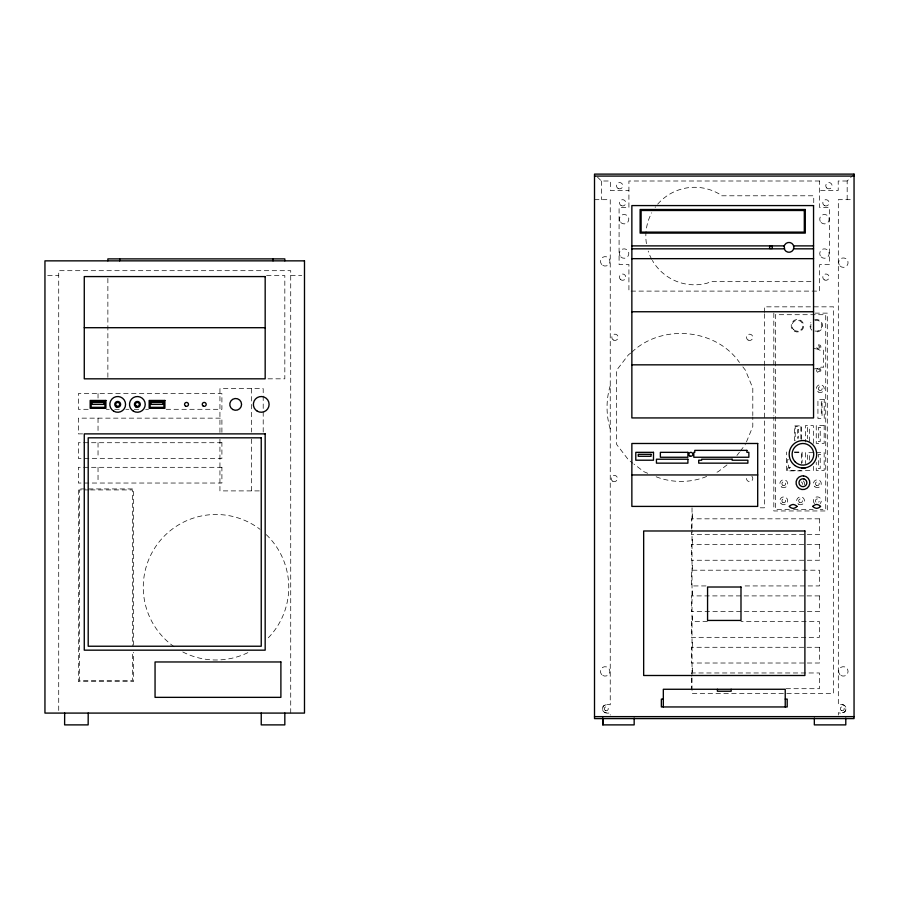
<?xml version="1.0" encoding="UTF-8"?>
<svg xmlns="http://www.w3.org/2000/svg" width="899" height="899" viewBox="0 0 899 899"><rect width="100%" height="100%" fill="white"/><g stroke="black" fill="none" stroke-linecap="round" stroke-linejoin="round"><path stroke-width="0.67" stroke-dasharray="4.5 3.37" d="M610.241 385.682C605.982 399.606 605.982 415.046 610.241 428.969M746.44 441.926L752.8 426.553L752.8 416.945M736.944 455.478L739.472 452.175M740.315 451.073L745.383 444.477M847.173 199.679L847.173 181.002L853.072 175.103M630.671 353.093L628.468 354.779L616.669 370.163L616.669 444.477L628.468 459.872L632.874 463.243M631.772 352.251C661.686 323.584 715.75 328.349 739.472 362.477M726.976 464.929L718.177 471.683L714.334 473.279M706.659 476.459C690.634 483.066 671.407 483.066 655.382 476.459M814.033 368.972L818.079 368.298M818.753 368.185C822.057 368.107 821.338 373.568 818.169 372.636C813.381 370.062 820.416 365.882 823.473 367.399L823.473 350.093C819.854 352.217 813.123 346.34 818.753 344.778C821.664 344.665 821.664 349.419 818.753 349.306M594.509 199.679L610.241 199.679L610.241 704.827C600.172 701.613 600.172 715.896 610.241 712.693L610.241 715.053M838.317 715.053L838.317 712.693C848.386 715.896 848.386 701.613 838.317 704.827L838.317 199.679L852.679 199.679M597.453 177.069L601.386 181.002L610.354 181.002L610.354 190.442L628.918 190.442M847.173 181.002L838.205 181.002L838.205 190.442L819.641 190.442M47.703 275.6L58.716 275.6M266.576 275.6L284.826 275.6L284.826 378.827L266.576 378.827M290.725 275.6L301.738 275.6M810.965 281.668L710.794 281.668L707.21 283.151A48.76 48.76 0 0 1 652.359 260.44M814.966 313.133L827.305 313.133L827.305 510.958L773.825 510.958L773.825 416.956M88.203 409.303L78.37 409.303L78.37 393.571L221.907 393.571L221.907 409.303L166.236 409.303M106.385 409.303L109.251 409.303M114.735 409.303L120.455 409.303M125.871 409.303L128.86 409.303M134.221 409.303L140.075 409.303M145.683 409.303L148.481 409.303M82.584 433.88L78.37 433.88L78.37 418.147L221.907 418.147L221.907 433.88M794.379 451.995L802.11 451.995L802.11 462.783M794.435 452.68L801.335 452.68L801.335 463.603M813.337 452.68L805.414 452.68L805.414 463.603M816.247 452.68L824.169 452.68L824.169 470.424L816.247 470.424L816.247 462.243M788.524 459.771L787.209 459.771L787.209 463.547L788.524 463.547L788.524 467.266L790.3 467.266L790.3 470.424L801.335 470.424M805.414 470.424L813.337 470.424L813.337 466.334M802.11 470.874L786.647 470.874L786.647 451.995M89.136 489.921L79.359 489.921L79.359 680.644L132.445 680.644L132.445 651.191M90.541 489.921L132.445 489.921L132.445 645.583M259.272 490.899L219.94 490.899L219.94 438.937M760.217 507.811L764.386 507.811L764.386 366.848M789.378 509.385L775.399 509.385L775.399 314.706L825.731 314.706L825.731 509.385L820.146 509.385M793.581 509.385L813.157 509.385M692.028 513.947L692.657 513.947L692.657 518.667L692.028 518.667M692.028 539.636L692.657 539.636L692.657 544.356M692.028 565.325L692.657 565.325L692.657 570.045L692.028 570.045M706.03 585.934L691.398 585.934L691.398 570.202L819.45 570.202L819.45 585.934L742.439 585.934M692.028 591.025L692.657 591.025L692.657 595.745L692.028 595.745M692.028 616.714L692.657 616.714L692.657 621.434L692.028 621.434M707.434 621.591L691.398 621.591L691.398 637.324L819.45 637.324L819.45 621.591L741.034 621.591M692.028 642.403L692.657 642.403L692.657 647.123L692.028 647.123M692.028 668.092L692.657 668.092L692.657 672.812L692.028 672.812M786.041 688.701L819.45 688.701L819.45 672.969L691.398 672.969L691.398 676.902M814.033 348.52L818.079 349.194M647.707 473.279L643.864 471.683L633.975 464.086M742.844 366.871L745.383 370.163L752.8 388.087L752.8 415.563M813.741 202.713L813.741 195.791L721.526 195.791L718.975 193.824A48.76 48.76 0 0 0 655.135 207.399M813.337 443.376L813.337 425.632L805.414 425.632L805.414 442.005M809.381 441.488L809.381 427.519L807.493 427.519L807.493 438.69M809.381 460.164L809.381 454.568L807.493 454.568L807.493 461.558M801.582 439.386L801.582 425.868L794.413 425.868L794.413 440.746M800.863 439.004L800.863 426.665L795.199 426.665L795.199 440.375M773.825 313.133L773.825 415.552M764.386 312.425L764.386 306.84L833.598 306.84L833.598 693.421L692.028 693.421L692.028 530.14M764.386 313.818L764.386 365.455M692.028 507.811L692.028 529.309M691.398 678.217L691.398 688.701M601.386 181.002L601.386 199.679M290.725 713.087L290.725 270.689L58.716 270.689L58.716 713.087M263.205 432.071L263.205 388.66L219.94 388.66L219.94 433.88M251.405 388.66L251.405 432.071M251.405 439.083L251.405 490.899M133.434 645.325L133.434 488.932L78.37 488.932L78.37 681.622L133.434 681.622L133.434 652.303M107.869 278.387L107.869 377.434M98.036 393.571L98.036 398.819M98.036 418.147L98.036 433.88M98.036 442.724L98.036 458.456M98.036 467.311L98.036 483.033M266.261 534.647A72.752 72.752 0 0 1 266.7 639.436M247.866 652.652A72.752 72.752 0 0 1 182.295 651.708M174.181 646.763A72.752 72.752 0 0 1 157.28 544.311A72.752 72.752 0 0 1 260.036 529.32M816.011 502.159A1.888 1.888 0 0 1 816.011 499.484A1.888 1.888 0 0 1 818.686 499.484A1.888 1.888 0 0 1 818.686 502.159M803.346 480.931A3.933 3.933 0 0 1 804.369 484.73M814.674 319.639A6.293 6.293 0 0 1 822.585 325.719A6.293 6.293 0 0 1 814.674 331.787M811.853 330.158A6.293 6.293 0 0 1 810.853 322.572M651.741 259.328A48.76 48.76 0 0 1 648.213 251.113M646.426 243.685A48.76 48.76 0 0 1 651.741 212.782M842.251 704.827A3.933 3.933 0 0 1 846.184 708.76A3.933 3.933 0 0 1 842.251 712.693M606.308 712.693A3.933 3.933 0 0 1 602.375 708.76A3.933 3.933 0 0 1 606.308 704.827M751.879 476.268A3.147 3.147 0 0 1 751.879 480.718A3.147 3.147 0 0 1 747.429 480.718A3.147 3.147 0 0 1 747.429 476.268M814.561 503.609A3.933 3.933 0 0 1 814.561 498.046A3.933 3.933 0 0 1 820.124 498.046A3.933 3.933 0 0 1 820.124 503.609M801.256 481.943A1.888 1.888 0 0 1 802.324 484.392M814.876 320.392A5.506 5.506 0 0 1 821.798 325.719A5.506 5.506 0 0 1 814.876 331.034M810.977 327.135A5.506 5.506 0 0 1 810.977 324.292M819.641 181.002L628.918 181.002L628.918 207.545L619.085 207.545L619.085 264.564L628.918 264.564L628.918 291.107L819.641 291.107L819.641 264.564L829.474 264.564L829.474 207.545L819.641 207.545L819.641 181.002M824.226 399.639L817.933 399.639L817.933 418.518L824.226 418.518L824.226 399.639M822.046 401.808L821.293 401.808L821.293 415.776L822.046 415.776L822.046 401.808M824.169 425.632L816.247 425.632L816.247 443.376L824.169 443.376L824.169 425.632M820.214 427.519L818.326 427.519L818.326 441.488L820.214 441.488L820.214 427.519M798.346 429.598L797.593 429.598L797.593 438.285L798.346 438.285L798.346 429.598M221.907 442.724L78.37 442.724L78.37 458.456L221.907 458.456L221.907 442.724M820.214 454.568L818.326 454.568L818.326 468.536L820.214 468.536L820.214 454.568M221.907 467.311L78.37 467.311L78.37 483.033L221.907 483.033L221.907 467.311M789.434 467.986L787.67 467.986L787.67 470.424L789.434 470.424L789.434 467.986M819.45 518.824L691.398 518.824L691.398 534.557L819.45 534.557L819.45 518.824M819.45 544.513L691.398 544.513L691.398 560.246L819.45 560.246L819.45 544.513M819.45 595.902L691.398 595.902L691.398 611.623L819.45 611.623L819.45 595.902M819.45 647.28L691.398 647.28L691.398 663.013L819.45 663.013L819.45 647.28M620.782 256.889A4.72 4.72 0 0 0 628.682 254.777A4.72 4.72 0 0 0 622.895 249.001A4.72 4.72 0 0 0 620.782 256.889M620.782 222.525A4.72 4.72 0 0 0 628.682 220.401A4.72 4.72 0 0 0 622.895 214.625A4.72 4.72 0 0 0 620.782 222.525M605.319 710.457A1.967 1.967 0 0 0 608.275 708.76A1.967 1.967 0 0 0 605.319 707.052A1.967 1.967 0 0 0 605.319 710.457M841.273 710.457A1.967 1.967 0 0 0 844.217 708.76A1.967 1.967 0 0 0 841.273 707.052A1.967 1.967 0 0 0 841.273 710.457M821.102 222.525A4.72 4.72 0 0 0 829.002 220.401A4.72 4.72 0 0 0 823.214 214.625A4.72 4.72 0 0 0 821.102 222.525M824.361 279.87A3.147 3.147 0 0 0 829.08 277.15A3.147 3.147 0 0 0 824.361 274.42A3.147 3.147 0 0 0 824.361 279.87M798.604 504.227A3.933 3.933 0 0 0 804.504 500.822A3.933 3.933 0 0 0 798.604 497.417A3.933 3.933 0 0 0 798.604 504.227M840.992 675.486A4.72 4.72 0 0 0 848.072 671.396A4.72 4.72 0 0 0 840.992 667.316A4.72 4.72 0 0 0 840.992 675.486M799.233 502.159A1.888 1.888 0 0 0 802.391 501.316A1.888 1.888 0 0 0 800.076 499.001A1.888 1.888 0 0 0 799.233 502.159M602.847 265.43A4.72 4.72 0 0 0 609.927 261.339A4.72 4.72 0 0 0 602.847 257.249A4.72 4.72 0 0 0 602.847 265.43M821.102 256.889A4.72 4.72 0 0 0 829.002 254.777A4.72 4.72 0 0 0 823.214 249.001A4.72 4.72 0 0 0 821.102 256.889M618.062 188.442A3.147 3.147 0 0 0 622.782 185.722A3.147 3.147 0 0 0 618.062 182.991A3.147 3.147 0 0 0 618.062 188.442M826.698 187.947A3.147 3.147 0 0 0 831.957 186.531A3.147 3.147 0 0 0 828.103 182.677A3.147 3.147 0 0 0 826.698 187.947M620.4 279.375A3.147 3.147 0 0 0 625.659 277.96A3.147 3.147 0 0 0 621.816 274.105A3.147 3.147 0 0 0 620.4 279.375M621.052 205.545A3.147 3.147 0 0 0 625.771 202.826A3.147 3.147 0 0 0 621.052 200.095A3.147 3.147 0 0 0 621.052 205.545M816.404 485.336A1.888 1.888 0 0 0 819.236 483.707A1.888 1.888 0 0 0 816.404 482.066A1.888 1.888 0 0 0 816.404 485.336M818.191 348.025A1.135 1.135 0 0 0 819.888 347.048A1.135 1.135 0 0 0 818.191 346.059A1.135 1.135 0 0 0 818.191 348.025M824.338 205.534A3.147 3.147 0 0 0 829.08 202.848A3.147 3.147 0 0 0 824.383 200.095A3.147 3.147 0 0 0 824.338 205.534M818.955 389.964A1.888 1.888 0 0 0 822.113 389.121A1.888 1.888 0 0 0 819.809 386.806A1.888 1.888 0 0 0 818.955 389.964M794.278 331.158A6.293 6.293 0 0 0 803.717 325.719A6.293 6.293 0 0 0 794.278 320.269A6.293 6.293 0 0 0 794.278 331.158M818.191 371.433A1.135 1.135 0 0 0 819.888 370.444A1.135 1.135 0 0 0 818.191 369.467A1.135 1.135 0 0 0 818.191 371.433M612.736 481.212A3.147 3.147 0 0 0 617.456 478.493A3.147 3.147 0 0 0 612.736 475.773A3.147 3.147 0 0 0 612.736 481.212M748.08 340.058A3.147 3.147 0 0 0 752.8 337.327A3.147 3.147 0 0 0 748.08 334.608A3.147 3.147 0 0 0 748.08 340.058M613.376 340.013A3.147 3.147 0 0 0 618.096 337.294A3.147 3.147 0 0 0 613.376 334.574A3.147 3.147 0 0 0 613.376 340.013M602.791 675.486A4.72 4.72 0 0 0 609.859 671.396A4.72 4.72 0 0 0 602.791 667.316A4.72 4.72 0 0 0 602.791 675.486M782.849 502.462A1.888 1.888 0 0 0 785.681 500.822A1.888 1.888 0 0 0 782.849 499.192A1.888 1.888 0 0 0 782.849 502.462M840.014 265.98A4.72 4.72 0 0 0 847.914 263.868A4.72 4.72 0 0 0 842.127 258.092A4.72 4.72 0 0 0 840.014 265.98M781.04 503.631A3.933 3.933 0 0 0 787.603 501.811A3.933 3.933 0 0 0 782.737 497.035A3.933 3.933 0 0 0 781.04 503.631M782.849 485.336A1.888 1.888 0 0 0 785.681 483.707A1.888 1.888 0 0 0 782.849 482.066A1.888 1.888 0 0 0 782.849 485.336M781.827 487.112A3.933 3.933 0 0 0 787.726 483.707A3.933 3.933 0 0 0 781.827 480.302A3.933 3.933 0 0 0 781.827 487.112M818.326 392.043A3.933 3.933 0 0 0 824.226 388.638A3.933 3.933 0 0 0 818.326 385.233A3.933 3.933 0 0 0 818.326 392.043M814.955 486.831A3.933 3.933 0 0 0 821.248 484.213A3.933 3.933 0 0 0 815.842 480.077A3.933 3.933 0 0 0 814.955 486.831M793.525 329.607A5.506 5.506 0 0 0 802.74 327.135A5.506 5.506 0 0 0 795.997 320.392A5.506 5.506 0 0 0 793.525 329.607"/><path stroke-width="1.35" d="M801.706 468.019L805.29 467.862M594.509 176.08L854.05 176.08M631.862 245.888L784.299 245.888M793.637 245.888L813.55 245.888M631.862 248.832L784.299 248.832M793.637 248.832L813.55 248.832M631.862 258.665L813.55 258.665M631.862 311.751L813.55 311.751M84.27 327.708L265.171 327.708M631.862 364.837L813.55 364.837M631.862 474.953L757.7 474.953M663.327 699.096L661.361 699.096L661.361 706.951L787.198 706.951L787.198 699.096L785.232 699.096M594.509 716.627L854.05 716.627M845.79 718.144L845.79 724.886L814.337 724.886L814.337 718.144M785.232 706.951L785.232 689.263L663.327 689.263L663.327 706.951M731.157 689.263L731.157 691.23L717.402 691.23L717.402 689.263M634.155 718.144L634.177 724.886L602.824 724.886L602.824 718.144M602.836 718.144L602.836 724.886M284.826 260.856L284.826 258.89L107.869 258.89L107.869 260.856M284.826 713.087L284.826 724.886L261.238 724.886L261.238 713.087M273.038 258.89L273.038 260.856M119.668 258.89L119.668 260.856M88.203 713.087L88.158 724.886L64.616 724.886L64.661 713.087M784.22 246.09L784.715 249.821A4.911 4.911 0 0 0 793.221 249.821L793.884 247.36L793.221 244.899A4.911 4.911 0 0 0 784.715 244.899L784.22 246.09M803.492 475.852L801.706 475.942A6.877 6.877 0 0 0 797.312 486.685A6.877 6.877 0 0 0 808.909 486.123A6.877 6.877 0 0 0 803.492 475.852M854.05 174.114L594.509 174.114L594.509 718.593L854.05 718.593L854.05 174.114M813.55 205.579L631.862 205.579L631.862 417.934L813.55 417.934L813.55 205.579M805.29 209.512L640.122 209.512L640.122 233.099L805.29 233.099L805.29 209.512M804.302 210.49L641.111 210.49L641.111 232.122L804.302 232.122L804.302 210.49M772.252 246.225L769.611 246.225L769.611 248.495L772.252 248.495L772.252 246.225M304.491 260.856L44.95 260.856L44.95 713.087L304.491 713.087L304.491 260.856M265.171 276.577L84.27 276.577L84.27 378.827L265.171 378.827L265.171 276.577M105.902 400.46L90.17 400.46L90.17 408.315L105.902 408.315L105.902 400.46M164.888 400.46L149.155 400.46L149.155 408.315L164.888 408.315L164.888 400.46M104.925 401.437L91.159 401.437L91.159 407.337L104.925 407.337L104.925 401.437M163.91 401.437L150.144 401.437L150.144 407.337L163.91 407.337L163.91 401.437M103.936 402.426L92.136 402.426L92.136 404.381L103.936 404.381L103.936 402.426M162.921 402.426L151.122 402.426L151.122 404.381L162.921 404.381L162.921 402.426M265.171 433.88L84.27 433.88L84.27 650.168L265.171 650.168L265.171 433.88M261.238 437.813L88.203 437.813L88.203 646.235L261.238 646.235L261.238 437.813M757.7 443.488L631.862 443.488L631.862 506.407L757.7 506.407L757.7 443.488M746.889 450.377L694.781 450.377L694.781 452.343L693.803 452.343L693.803 457.254L748.856 457.254L748.856 452.343L746.889 452.343L746.889 450.377M653.494 452.343L635.795 452.343L635.795 460.209L653.494 460.209L653.494 452.343M687.904 452.343L660.372 452.343L660.372 457.254L687.904 457.254L687.904 452.343M651.033 454.31L638.256 454.31L638.256 456.276L651.033 456.276L651.033 454.31M687.904 459.22L656.439 459.22L656.439 463.154L687.904 463.154L687.904 459.22M732.146 459.22L701.669 459.22L701.669 460.209L698.714 460.209L698.714 463.154L747.878 463.154L747.878 460.209L732.146 460.209L732.146 459.22M804.897 530.983L643.662 530.983L643.662 675.497L804.897 675.497L804.897 530.983M740.99 587.013L707.569 587.013L707.569 620.445L740.99 620.445L740.99 587.013M280.893 661.967L155.055 661.967L155.055 697.354L280.893 697.354L280.893 661.967M803.886 478.897L802.863 478.774A3.933 3.933 0 0 0 799.391 484.437A3.933 3.933 0 0 0 805.987 485.19A3.933 3.933 0 0 0 803.886 478.897M797.031 506.407L796.784 506.182A6.585 6.585 0 0 0 793.109 504.474A6.585 6.585 0 0 0 789.187 506.44A6.585 6.585 0 0 0 793.109 508.407A6.585 6.585 0 0 0 797.042 506.44L797.042 506.44M257.305 411.203A7.866 7.866 0 0 0 269.104 404.381A7.866 7.866 0 0 0 257.305 397.572A7.866 7.866 0 0 0 257.305 411.203M232.729 409.494A5.9 5.9 0 0 0 241.573 404.381A5.9 5.9 0 0 0 232.729 399.28A5.9 5.9 0 0 0 232.729 409.494M116.713 406.09A1.967 1.967 0 0 0 119.668 404.381A1.967 1.967 0 0 0 116.713 402.685A1.967 1.967 0 0 0 116.713 406.09M136.378 406.09A1.967 1.967 0 0 0 139.334 404.381A1.967 1.967 0 0 0 136.378 402.685A1.967 1.967 0 0 0 136.378 406.09M203.23 406.09A1.967 1.967 0 0 0 206.186 404.381A1.967 1.967 0 0 0 203.23 402.685A1.967 1.967 0 0 0 203.23 406.09M185.531 406.09A1.967 1.967 0 0 0 188.487 404.381A1.967 1.967 0 0 0 185.531 402.685A1.967 1.967 0 0 0 185.531 406.09M135.884 406.944A2.944 2.944 0 0 0 140.311 404.381A2.944 2.944 0 0 0 135.884 401.831A2.944 2.944 0 0 0 135.884 406.944M133.434 411.203A7.866 7.866 0 0 0 145.222 404.381A7.866 7.866 0 0 0 133.434 397.572A7.866 7.866 0 0 0 133.434 411.203M113.768 411.203A7.866 7.866 0 0 0 125.568 404.381A7.866 7.866 0 0 0 113.768 397.572A7.866 7.866 0 0 0 113.768 411.203M116.229 406.944A2.944 2.944 0 0 0 120.646 404.381A2.944 2.944 0 0 0 116.229 401.831A2.944 2.944 0 0 0 116.229 406.944M689.87 456.007A1.967 1.967 0 0 0 692.814 454.31A1.967 1.967 0 0 0 689.87 452.602A1.967 1.967 0 0 0 689.87 456.007M812.763 506.407A6.585 6.585 0 0 0 816.697 508.373A6.585 6.585 0 0 0 820.63 506.407A6.585 6.585 0 0 0 816.697 504.44A6.585 6.585 0 0 0 812.763 506.407M795.019 465.57A13.766 13.766 0 0 0 816.64 455.535A13.766 13.766 0 0 0 797.132 441.825A13.766 13.766 0 0 0 795.019 465.57M795.278 461.951A10.81 10.81 0 0 0 813.37 457.108A10.81 10.81 0 0 0 800.132 443.859A10.81 10.81 0 0 0 795.278 461.951"/></g></svg>
